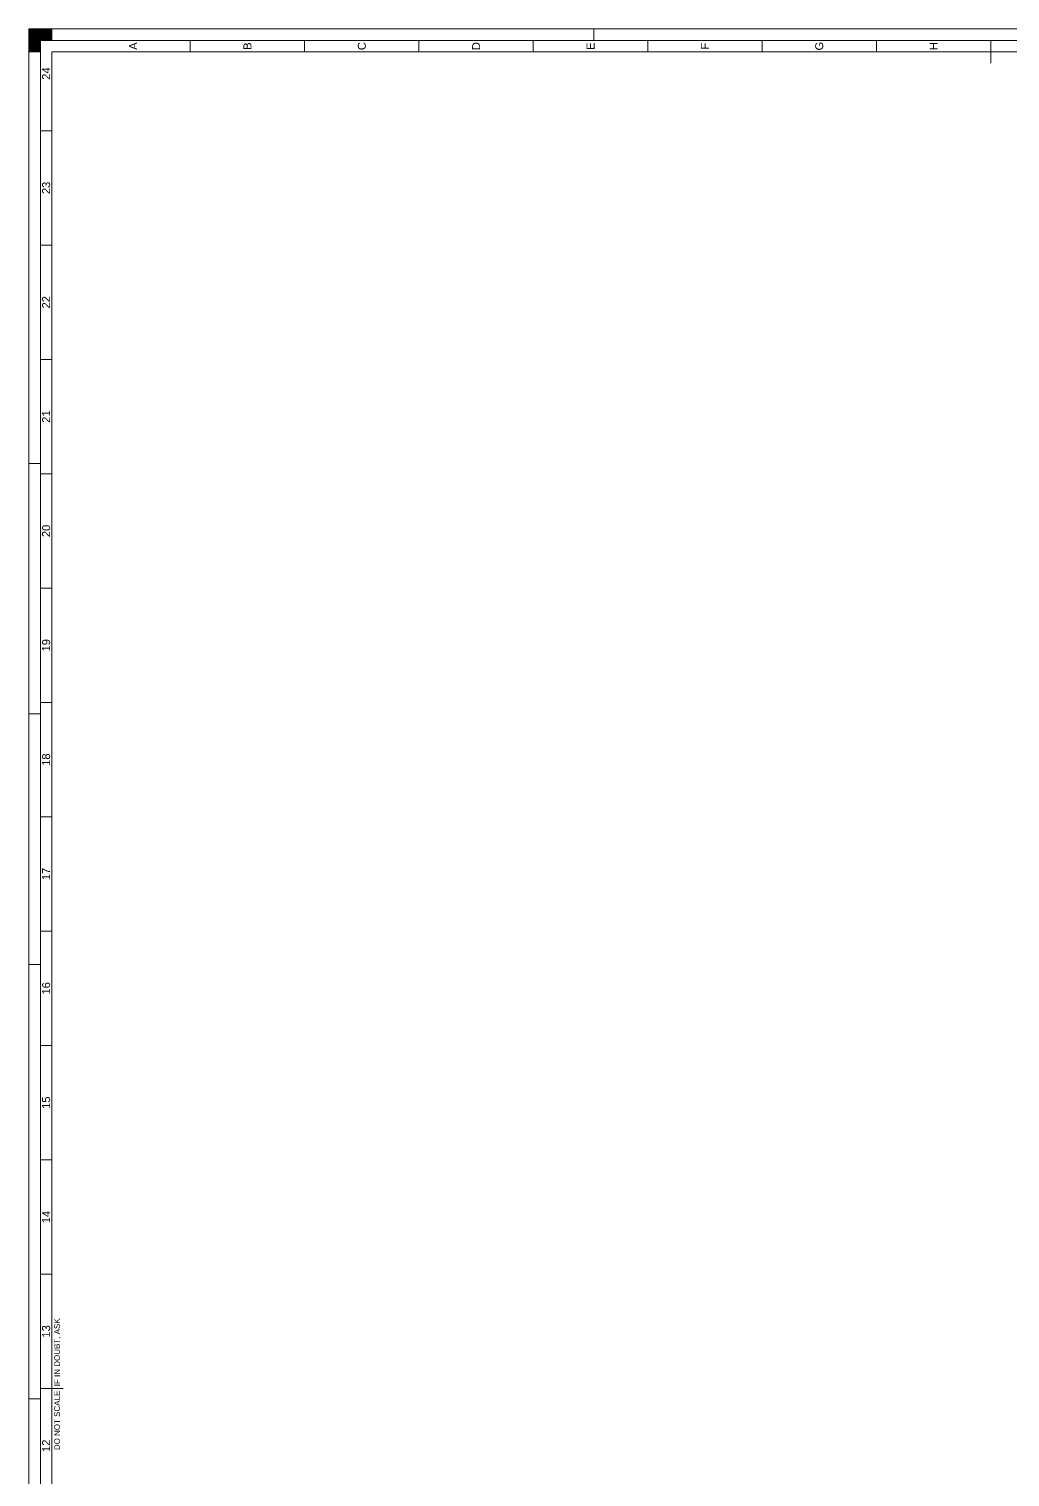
# Paper-space layout 'A0 - Portrait' of a CAD drawing. Header units: millimetres. Extents: x 0 to 841, y 0 to 1189.
# Drawn here: x 0 to 429, y 556 to 1189 of the extents above; entities that cross this region are included whole.
import ezdxf
from ezdxf.enums import TextEntityAlignment as Align

# ---------------------------------------------------------------- set-up
doc = ezdxf.new("R2010")
doc.units = ezdxf.units.MM
for name, color, linetype, lineweight in [('CDL_FRAME', 7, 'Continuous', 18), ('CDL_FRAME_GREEN', 3, 'Continuous', 18), ('CDL_FRAME_RED', 1, 'Continuous', 18), ('CDL_FRAME_YELLOW', 2, 'Continuous', 18)]:
    doc.layers.add(name, color=color, linetype=linetype, lineweight=lineweight)
doc.layers.add('CDL_TITLE_BLOCK', color=7, linetype='Continuous')
doc.styles.add('RHI_BORDER', font='arial.ttf')

# ---------------------------------------------------------------- blocks, each defined once
blk = doc.blocks.new('PORTRAIT_DINA0_FRAME_REV03_ISO5457')
at = {"layer": 'CDL_FRAME_GREEN'}
h = blk.add_hatch(color=256, dxfattribs=at)
h.dxf.hatch_style = 1
h.paths.add_polyline_path([(5, 1184), (5, 1189), (0, 1189), (0, 1184)])
h = blk.add_hatch(color=256, dxfattribs=at)
h.dxf.hatch_style = 1
h.paths.add_polyline_path([(10, 1184), (10, 1189), (5, 1189), (5, 1184)])
h = blk.add_hatch(color=256, dxfattribs=at)
h.dxf.hatch_style = 1
h.paths.add_polyline_path([(0, 1184), (0, 1179), (5, 1179), (5, 1184)])
at = {"layer": 'CDL_FRAME', "linetype": 'Continuous'}
for p, q in [((831, 1179), (10, 1179)), ((10, 20), (10, 1179)), ((420.5, 1174), (420.5, 1184)), ((15, 594.5), (5, 594.5))]:
    blk.add_line(p, q, dxfattribs=at)
at = {"layer": 'CDL_FRAME_GREEN', "linetype": 'Continuous'}
for p, q in [((841, 1189), (0, 1189)), ((0, 0), (0, 1189)), ((247, 1184), (247, 1189)), ((5, 999), (0, 999)), ((5, 889.5), (0, 889.5)), ((5, 780), (0, 780)), ((5, 590), (0, 590))]:
    blk.add_line(p, q, dxfattribs=at)
at = {"layer": 'CDL_FRAME_GREEN'}
for points in [[(10, 1184), (10, 1189), (0, 1189), (0, 1184)], [(5, 1189), (5, 1179), (0, 1179), (0, 1189)]]:
    blk.add_lwpolyline(points, close=True, dxfattribs=at)
at = {"layer": 'CDL_FRAME_RED', "linetype": 'Continuous'}
for p in [(5, 15), (836, 1184)]:
    blk.add_line(p, (5, 1184), dxfattribs=at)
at = {"layer": 'CDL_FRAME_YELLOW', "linetype": 'Continuous'}
for p, q in [((70.5, 1179), (70.5, 1184)), ((120.5, 1179), (120.5, 1184)), ((170.5, 1179), (170.5, 1184)), ((220.5, 1179), (220.5, 1184)), ((270.5, 1179), (270.5, 1184)), ((320.5, 1179), (320.5, 1184)), ((370.5, 1179), (370.5, 1184)), ((10, 1144.5), (5, 1144.5)), ((10, 1094.5), (5, 1094.5)), ((10, 1044.5), (5, 1044.5)), ((10, 994.5), (5, 994.5)), ((10, 944.5), (5, 944.5)), ((10, 894.5), (5, 894.5)), ((10, 844.5), (5, 844.5)), ((10, 794.5), (5, 794.5)), ((10, 744.5), (5, 744.5)), ((10, 694.5), (5, 694.5)), ((10, 644.5), (5, 644.5))]:
    blk.add_line(p, q, dxfattribs=at)
at = {"layer": 'CDL_FRAME_GREEN', "linetype": 'Continuous', "style": 'RHI_BORDER'}
for s, p in [('A', (45.5, 1181.5)), ('B', (95.5, 1181.5)), ('C', (145.5, 1181.5)), ('D', (195.5, 1181.5)), ('E', (245.5, 1181.5)), ('F', (295.5, 1181.5)), ('G', (345.5, 1181.5)), ('H', (395.5, 1181.5)), ('24', (7.5, 1169.5)), ('23', (7.5, 1119.5)), ('22', (7.5, 1069.5)), ('21', (7.5, 1019.5)), ('20', (7.5, 969.5)), ('19', (7.5, 919.5)), ('18', (7.5, 869.5)), ('17', (7.5, 819.5)), ('16', (7.5, 769.5)), ('15', (7.5, 719.5)), ('14', (7.5, 669.5)), ('13', (7.5, 619.5)), ('12', (7.5, 569.5))]:
    blk.add_text(s, height=3.5, rotation=90, dxfattribs=at).set_placement(p, align=Align.MIDDLE_CENTER)
at = {"layer": 'CDL_FRAME_GREEN', "insert": (12.5, 596.4), "char_height": 2.5, "attachment_point": 5, "rotation": 90, "style": 'RHI_BORDER'}
blk.add_mtext_dynamic_manual_height_columns('{\\fArial|b0|i0|c0|p34;DO NOT SCALE  IF IN DOUBT, ASK}', width=60.0866, gutter_width=17.5, heights=[0], dxfattribs=at)

psp = doc.layouts.new('A0 - Portrait')

# ---------------------------------------------------------------- block references
at = {"layer": 'CDL_TITLE_BLOCK', "lineweight": 0}
psp.add_blockref('PORTRAIT_DINA0_FRAME_REV03_ISO5457', (0, 0), dxfattribs=at)

doc.saveas('drawing.dxf')
